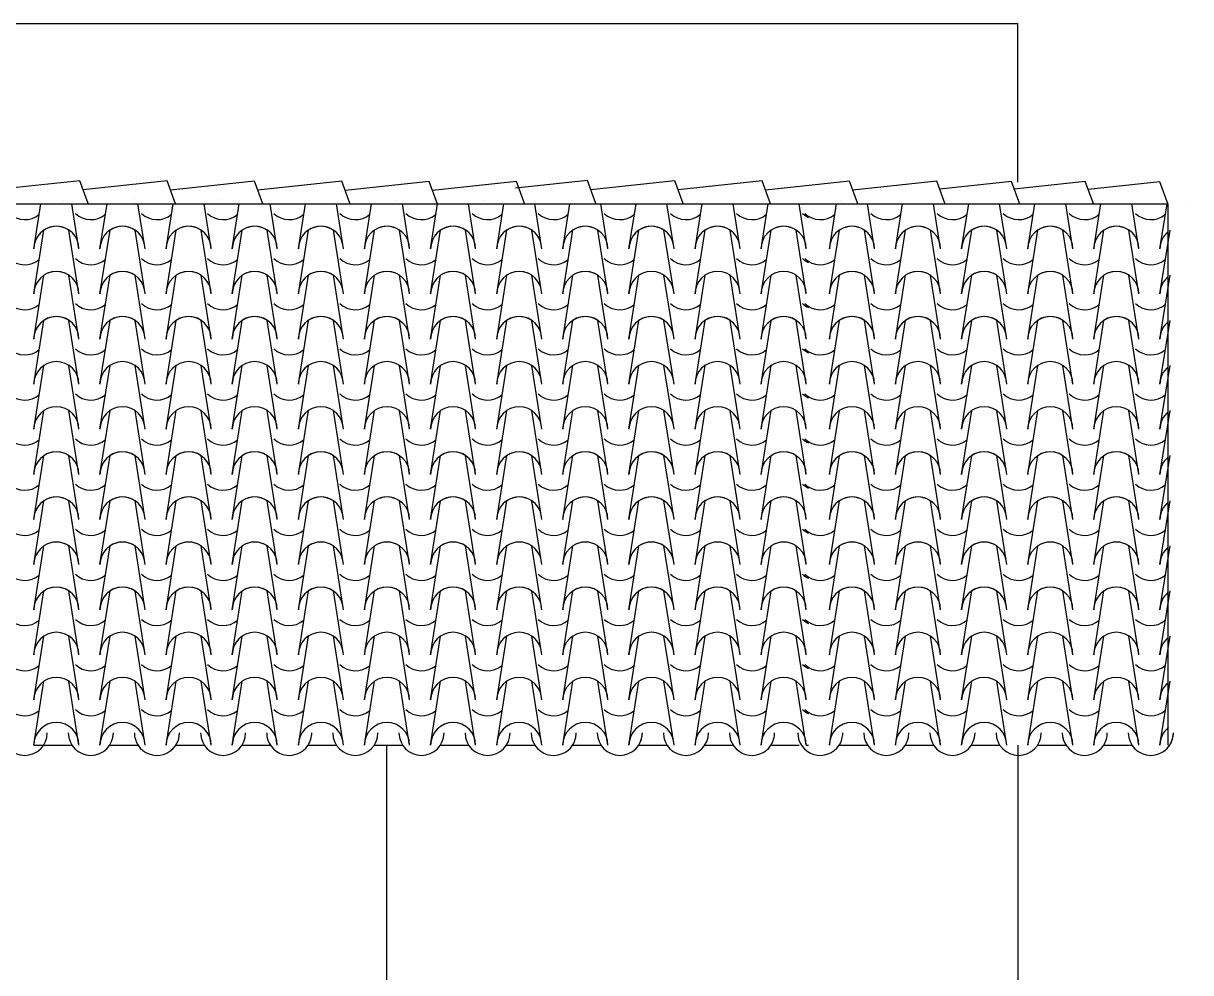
# Model space of a CAD drawing. Header units: millimetres. Extents: x 237 to 339, y 16 to 52.
# Drawn here: x 325.862 to 329.745, y 47.814 to 50.971 of the extents above; entities that cross this region are included whole.
import ezdxf

# ---------------------------------------------------------------- set-up
doc = ezdxf.new("R2010")
doc.units = ezdxf.units.MM
doc.header["$LTSCALE"] = 0.6
doc.header["$MEASUREMENT"] = 0
for name, color, linetype in [('0.3', 3, 'Continuous'), ('02', 2, 'Continuous'), ('COBERTURA', 32, 'Continuous')]:
    doc.layers.add(name, color=color, linetype=linetype)

msp = doc.modelspace()

# ---------------------------------------------------------------- linework, layer by layer
at = {"layer": '0.3', "lineweight": -3}
for p, q in [((327.0704, 48.5703), (327.0704, 45.4703)), ((329.1704, 48.5703), (329.1704, 45.4703))]:
    msp.add_line(p, q, dxfattribs=at)
at = {"layer": '02', "lineweight": -3}
for p, q in [((322.4204, 50.9706), (329.1704, 50.9706)), ((329.1704, 50.4427), (329.1704, 50.9706)), ((318.4204, 50.3706), (329.6704, 50.3706)), ((329.6704, 48.5703), (329.6704, 50.3706)), ((325.8974, 48.5706), (326.0241, 48.5706)), ((326.1499, 48.5706), (326.244, 48.5706)), ((326.3698, 48.5706), (326.464, 48.5706)), ((326.5898, 48.5706), (326.6839, 48.5706)), ((326.8097, 48.5706), (326.9038, 48.5706)), ((327.0296, 48.5706), (327.1237, 48.5706)), ((327.2495, 48.5706), (327.3436, 48.5706)), ((327.4694, 48.5706), (327.5635, 48.5706)), ((327.6893, 48.5706), (327.7834, 48.5706)), ((327.9092, 48.5706), (328.0033, 48.5706)), ((328.1291, 48.5706), (328.2233, 48.5706)), ((328.1291, 48.5706), (328.2233, 48.5706)), ((328.349, 48.5706), (328.4432, 48.5706)), ((328.349, 48.5706), (328.4432, 48.5706)), ((328.4664, 48.5706), (328.4735, 48.5706)), ((328.576, 48.5706), (328.6702, 48.5706)), ((328.796, 48.5706), (328.8901, 48.5706)), ((329.0159, 48.5706), (329.11, 48.5706)), ((329.2358, 48.5706), (329.3299, 48.5706)), ((329.4557, 48.5706), (329.5498, 48.5706))]:
    msp.add_line(p, q, dxfattribs=at)
at = {"layer": 'COBERTURA', "lineweight": -3}
for p, q in [((326.0505, 50.4472), (325.7711, 50.4174)), ((326.0783, 50.3711), (326.0505, 50.4472)), ((326.3409, 50.4466), (326.0615, 50.4169)), ((326.3687, 50.3706), (326.3409, 50.4466)), ((326.6313, 50.4461), (326.352, 50.4163)), ((326.6592, 50.37), (326.6313, 50.4461)), ((326.9218, 50.4455), (326.6424, 50.4158)), ((326.9496, 50.3695), (326.9218, 50.4455)), ((327.2122, 50.445), (326.9328, 50.4152)), ((327.24, 50.3689), (327.2122, 50.445)), ((327.5026, 50.4444), (327.2233, 50.4147)), ((327.7392, 50.4477), (327.499, 50.4221)), ((327.5305, 50.3684), (327.5026, 50.4444)), ((327.7671, 50.3717), (327.7392, 50.4477)), ((328.0297, 50.4472), (327.7503, 50.4174)), ((328.0575, 50.3711), (328.0297, 50.4472)), ((328.3201, 50.4466), (328.0407, 50.4169)), ((328.3479, 50.3706), (328.3201, 50.4466)), ((328.6105, 50.4461), (328.3312, 50.4163)), ((328.6384, 50.37), (328.6105, 50.4461)), ((328.901, 50.4455), (328.6216, 50.4158)), ((328.9288, 50.3695), (328.901, 50.4455)), ((329.1486, 50.445), (328.9104, 50.4196)), ((329.1765, 50.3689), (329.1486, 50.445)), ((329.3947, 50.4444), (329.1581, 50.4192)), ((329.4226, 50.3684), (329.3947, 50.4444)), ((329.6426, 50.4439), (329.4042, 50.4185)), ((329.6704, 50.3678), (329.6426, 50.4439)), ((325.8974, 50.2206), (325.921, 50.3706)), ((325.8974, 50.2206), (325.921, 50.3706)), ((325.9956, 50.3805), (325.9956, 50.3805)), ((325.9994, 50.37), (325.9992, 50.3706)), ((326.0474, 50.2206), (326.0238, 50.3706)), ((326.1173, 50.2206), (326.1409, 50.3706)), ((326.2322, 50.3837), (326.2322, 50.3837)), ((326.2372, 50.37), (326.237, 50.3706)), ((326.2673, 50.2206), (326.2437, 50.3706)), ((326.3372, 50.2206), (326.3608, 50.3706)), ((326.4872, 50.2206), (326.4636, 50.3706)), ((326.5226, 50.3832), (326.5226, 50.3832)), ((326.5275, 50.37), (326.5273, 50.3706)), ((326.5572, 50.2206), (326.5808, 50.3706)), ((326.7072, 50.2206), (326.6835, 50.3706)), ((326.7771, 50.2206), (326.8007, 50.3706)), ((326.8131, 50.3826), (326.8131, 50.3826)), ((326.8177, 50.37), (326.8175, 50.3706)), ((326.9271, 50.2206), (326.9035, 50.3706)), ((326.997, 50.2206), (327.0206, 50.3706)), ((327.1035, 50.3821), (327.1035, 50.3821)), ((327.1079, 50.37), (327.1077, 50.3706)), ((327.147, 50.2206), (327.1234, 50.3706)), ((327.2169, 50.2206), (327.2405, 50.3706)), ((327.3669, 50.2206), (327.3433, 50.3706)), ((327.3939, 50.3816), (327.3939, 50.3816)), ((327.3982, 50.37), (327.398, 50.3706)), ((327.4368, 50.2206), (327.4604, 50.3706)), ((327.5868, 50.2206), (327.5632, 50.3706)), ((327.6567, 50.2206), (327.6803, 50.3706)), ((327.6844, 50.381), (327.6844, 50.381)), ((327.6884, 50.37), (327.6882, 50.3706)), ((327.8067, 50.2206), (327.7831, 50.3706)), ((327.8766, 50.2206), (327.9002, 50.3706)), ((327.8766, 50.2206), (327.9002, 50.3706)), ((327.9786, 50.37), (327.9784, 50.3706)), ((328.0266, 50.2206), (328.003, 50.3706)), ((328.0965, 50.2206), (328.1201, 50.3706)), ((328.2465, 50.2206), (328.2229, 50.3706)), ((328.2693, 50.3689), (328.2687, 50.3706)), ((328.3164, 50.2206), (328.34, 50.3706)), ((328.4664, 50.2206), (328.4428, 50.3706)), ((328.5434, 50.2206), (328.567, 50.3706)), ((328.5795, 50.3826), (328.5795, 50.3826)), ((328.5841, 50.37), (328.5839, 50.3706)), ((328.6934, 50.2206), (328.6698, 50.3706)), ((328.7633, 50.2206), (328.787, 50.3706)), ((328.9133, 50.2206), (328.8897, 50.3706)), ((328.9833, 50.2206), (329.0069, 50.3706)), ((329.1333, 50.2206), (329.1096, 50.3706)), ((329.2032, 50.2206), (329.2268, 50.3706)), ((329.3532, 50.2206), (329.3296, 50.3706)), ((329.4231, 50.2206), (329.4467, 50.3706)), ((329.4508, 50.381), (329.4508, 50.381)), ((329.4548, 50.37), (329.4546, 50.3706)), ((329.5731, 50.2206), (329.5495, 50.3706)), ((329.643, 50.2206), (329.6666, 50.3706)), ((329.643, 50.2206), (329.6666, 50.3706)), ((329.745, 50.37), (329.7448, 50.3706)), ((325.8974, 50.0706), (325.9309, 50.283)), ((325.8974, 50.0706), (325.9309, 50.283)), ((326.0474, 50.0706), (326.014, 50.283)), ((326.1173, 50.0706), (326.1508, 50.283)), ((326.2673, 50.0706), (326.2339, 50.283)), ((326.3372, 50.0706), (326.3707, 50.283)), ((326.4872, 50.0706), (326.4538, 50.283)), ((326.5572, 50.0706), (326.5906, 50.283)), ((326.7072, 50.0706), (326.6737, 50.283)), ((326.7771, 50.0706), (326.8105, 50.283)), ((326.9271, 50.0706), (326.8936, 50.283)), ((326.997, 50.0706), (327.0304, 50.283)), ((327.147, 50.0706), (327.1135, 50.283)), ((327.2169, 50.0706), (327.2503, 50.283)), ((327.3669, 50.0706), (327.3335, 50.283)), ((327.4368, 50.0706), (327.4702, 50.283)), ((327.5868, 50.0706), (327.5534, 50.283)), ((327.6567, 50.0706), (327.6901, 50.283)), ((327.8067, 50.0706), (327.7733, 50.283)), ((327.8766, 50.0706), (327.9101, 50.283)), ((327.8766, 50.0706), (327.9101, 50.283)), ((328.0266, 50.0706), (327.9932, 50.283)), ((328.0965, 50.0706), (328.13, 50.283)), ((328.2465, 50.0706), (328.2131, 50.283)), ((328.3164, 50.0706), (328.3499, 50.283)), ((328.4664, 50.0706), (328.433, 50.283)), ((328.5434, 50.0706), (328.5769, 50.283)), ((328.6934, 50.0706), (328.66, 50.283)), ((328.7633, 50.0706), (328.7968, 50.283)), ((328.9133, 50.0706), (328.8799, 50.283)), ((328.9833, 50.0706), (329.0167, 50.283)), ((329.1333, 50.0706), (329.0998, 50.283)), ((329.2032, 50.0706), (329.2366, 50.283)), ((329.3532, 50.0706), (329.3197, 50.283)), ((329.4231, 50.0706), (329.4565, 50.283)), ((329.5731, 50.0706), (329.5396, 50.283)), ((329.643, 50.0706), (329.6764, 50.283)), ((329.643, 50.0706), (329.6764, 50.283)), ((325.8974, 49.9206), (325.9309, 50.133)), ((325.8974, 49.9206), (325.9309, 50.133)), ((326.0474, 49.9206), (326.014, 50.133)), ((326.1173, 49.9206), (326.1508, 50.133)), ((326.2673, 49.9206), (326.2339, 50.133)), ((326.3372, 49.9206), (326.3707, 50.133)), ((326.4872, 49.9206), (326.4538, 50.133)), ((326.5572, 49.9206), (326.5906, 50.133)), ((326.7072, 49.9206), (326.6737, 50.133)), ((326.7771, 49.9206), (326.8105, 50.133)), ((326.9271, 49.9206), (326.8936, 50.133)), ((326.997, 49.9206), (327.0304, 50.133)), ((327.147, 49.9206), (327.1135, 50.133)), ((327.2169, 49.9206), (327.2503, 50.133)), ((327.3669, 49.9206), (327.3335, 50.133)), ((327.4368, 49.9206), (327.4702, 50.133)), ((327.5868, 49.9206), (327.5534, 50.133)), ((327.6567, 49.9206), (327.6901, 50.133)), ((327.8067, 49.9206), (327.7733, 50.133)), ((327.8766, 49.9206), (327.9101, 50.133)), ((327.8766, 49.9206), (327.9101, 50.133)), ((328.0266, 49.9206), (327.9932, 50.133)), ((328.0965, 49.9206), (328.13, 50.133)), ((328.2465, 49.9206), (328.2131, 50.133)), ((328.3164, 49.9206), (328.3499, 50.133)), ((328.4664, 49.9206), (328.433, 50.133)), ((328.5434, 49.9206), (328.5769, 50.133)), ((328.6934, 49.9206), (328.66, 50.133)), ((328.7633, 49.9206), (328.7968, 50.133)), ((328.9133, 49.9206), (328.8799, 50.133)), ((328.9833, 49.9206), (329.0167, 50.133)), ((329.1333, 49.9206), (329.0998, 50.133)), ((329.2032, 49.9206), (329.2366, 50.133)), ((329.3532, 49.9206), (329.3197, 50.133)), ((329.4231, 49.9206), (329.4565, 50.133)), ((329.5731, 49.9206), (329.5396, 50.133)), ((329.643, 49.9206), (329.6764, 50.133)), ((329.643, 49.9206), (329.6764, 50.133)), ((325.8974, 49.7706), (325.9309, 49.983)), ((325.8974, 49.7706), (325.9309, 49.983)), ((326.0474, 49.7706), (326.014, 49.983)), ((326.1173, 49.7706), (326.1508, 49.983)), ((326.2673, 49.7706), (326.2339, 49.983)), ((326.3372, 49.7706), (326.3707, 49.983)), ((326.4872, 49.7706), (326.4538, 49.983)), ((326.5572, 49.7706), (326.5906, 49.983)), ((326.7072, 49.7706), (326.6737, 49.983)), ((326.7771, 49.7706), (326.8105, 49.983)), ((326.9271, 49.7706), (326.8936, 49.983)), ((326.997, 49.7706), (327.0304, 49.983)), ((327.147, 49.7706), (327.1135, 49.983)), ((327.2169, 49.7706), (327.2503, 49.983)), ((327.3669, 49.7706), (327.3335, 49.983)), ((327.4368, 49.7706), (327.4702, 49.983)), ((327.5868, 49.7706), (327.5534, 49.983)), ((327.6567, 49.7706), (327.6901, 49.983)), ((327.8067, 49.7706), (327.7733, 49.983)), ((327.8766, 49.7706), (327.9101, 49.983)), ((327.8766, 49.7706), (327.9101, 49.983)), ((328.0266, 49.7706), (327.9932, 49.983)), ((328.0965, 49.7706), (328.13, 49.983)), ((328.2465, 49.7706), (328.2131, 49.983)), ((328.3164, 49.7706), (328.3499, 49.983)), ((328.4664, 49.7706), (328.433, 49.983)), ((328.5434, 49.7706), (328.5769, 49.983)), ((328.6934, 49.7706), (328.66, 49.983)), ((328.7633, 49.7706), (328.7968, 49.983)), ((328.9133, 49.7706), (328.8799, 49.983)), ((328.9833, 49.7706), (329.0167, 49.983)), ((329.1333, 49.7706), (329.0998, 49.983)), ((329.2032, 49.7706), (329.2366, 49.983)), ((329.3532, 49.7706), (329.3197, 49.983)), ((329.4231, 49.7706), (329.4565, 49.983)), ((329.5731, 49.7706), (329.5396, 49.983)), ((329.643, 49.7706), (329.6764, 49.983)), ((329.643, 49.7706), (329.6764, 49.983)), ((325.8974, 49.6206), (325.9309, 49.833)), ((325.8974, 49.6206), (325.9309, 49.833)), ((326.0474, 49.6206), (326.014, 49.833)), ((326.1173, 49.6206), (326.1508, 49.833)), ((326.2673, 49.6206), (326.2339, 49.833)), ((326.3372, 49.6206), (326.3707, 49.833)), ((326.4872, 49.6206), (326.4538, 49.833)), ((326.5572, 49.6206), (326.5906, 49.833)), ((326.7072, 49.6206), (326.6737, 49.833)), ((326.7771, 49.6206), (326.8105, 49.833)), ((326.9271, 49.6206), (326.8936, 49.833)), ((326.997, 49.6206), (327.0304, 49.833)), ((327.147, 49.6206), (327.1135, 49.833)), ((327.2169, 49.6206), (327.2503, 49.833)), ((327.3669, 49.6206), (327.3335, 49.833)), ((327.4368, 49.6206), (327.4702, 49.833)), ((327.5868, 49.6206), (327.5534, 49.833)), ((327.6567, 49.6206), (327.6901, 49.833)), ((327.8067, 49.6206), (327.7733, 49.833)), ((327.8766, 49.6206), (327.9101, 49.833)), ((327.8766, 49.6206), (327.9101, 49.833)), ((328.0266, 49.6206), (327.9932, 49.833)), ((328.0965, 49.6206), (328.13, 49.833)), ((328.2465, 49.6206), (328.2131, 49.833)), ((328.3164, 49.6206), (328.3499, 49.833)), ((328.4664, 49.6206), (328.433, 49.833)), ((328.5434, 49.6206), (328.5769, 49.833)), ((328.6934, 49.6206), (328.66, 49.833)), ((328.7633, 49.6206), (328.7968, 49.833)), ((328.9133, 49.6206), (328.8799, 49.833)), ((328.9833, 49.6206), (329.0167, 49.833)), ((329.1333, 49.6206), (329.0998, 49.833)), ((329.2032, 49.6206), (329.2366, 49.833)), ((329.3532, 49.6206), (329.3197, 49.833)), ((329.4231, 49.6206), (329.4565, 49.833)), ((329.5731, 49.6206), (329.5396, 49.833)), ((329.643, 49.6206), (329.6764, 49.833)), ((329.643, 49.6206), (329.6764, 49.833)), ((325.8974, 49.4706), (325.9309, 49.683)), ((325.8974, 49.4706), (325.9309, 49.683)), ((326.0474, 49.4706), (326.014, 49.683)), ((326.1173, 49.4706), (326.1508, 49.683)), ((326.2673, 49.4706), (326.2339, 49.683)), ((326.3372, 49.4706), (326.3707, 49.683)), ((326.4872, 49.4706), (326.4538, 49.683)), ((326.5572, 49.4706), (326.5906, 49.683)), ((326.7072, 49.4706), (326.6737, 49.683)), ((326.7771, 49.4706), (326.8105, 49.683)), ((326.9271, 49.4706), (326.8936, 49.683)), ((326.997, 49.4706), (327.0304, 49.683)), ((327.147, 49.4706), (327.1135, 49.683)), ((327.2169, 49.4706), (327.2503, 49.683)), ((327.3669, 49.4706), (327.3335, 49.683)), ((327.4368, 49.4706), (327.4702, 49.683)), ((327.5868, 49.4706), (327.5534, 49.683)), ((327.6567, 49.4706), (327.6901, 49.683)), ((327.8067, 49.4706), (327.7733, 49.683)), ((327.8766, 49.4706), (327.9101, 49.683)), ((327.8766, 49.4706), (327.9101, 49.683)), ((328.0266, 49.4706), (327.9932, 49.683)), ((328.0965, 49.4706), (328.13, 49.683)), ((328.2465, 49.4706), (328.2131, 49.683)), ((328.3164, 49.4706), (328.3499, 49.683)), ((328.4664, 49.4706), (328.433, 49.683)), ((328.5434, 49.4706), (328.5769, 49.683)), ((328.6934, 49.4706), (328.66, 49.683)), ((328.7633, 49.4706), (328.7968, 49.683)), ((328.9133, 49.4706), (328.8799, 49.683)), ((328.9833, 49.4706), (329.0167, 49.683)), ((329.1333, 49.4706), (329.0998, 49.683)), ((329.2032, 49.4706), (329.2366, 49.683)), ((329.3532, 49.4706), (329.3197, 49.683)), ((329.4231, 49.4706), (329.4565, 49.683)), ((329.5731, 49.4706), (329.5396, 49.683)), ((329.643, 49.4706), (329.6764, 49.683)), ((329.643, 49.4706), (329.6764, 49.683)), ((325.8974, 49.3206), (325.9309, 49.533)), ((325.8974, 49.3206), (325.9309, 49.533)), ((326.0474, 49.3206), (326.014, 49.533)), ((326.1173, 49.3206), (326.1508, 49.533)), ((326.2673, 49.3206), (326.2339, 49.533)), ((326.3372, 49.3206), (326.3707, 49.533)), ((326.4872, 49.3206), (326.4538, 49.533)), ((326.5572, 49.3206), (326.5906, 49.533)), ((326.7072, 49.3206), (326.6737, 49.533)), ((326.7771, 49.3206), (326.8105, 49.533)), ((326.9271, 49.3206), (326.8936, 49.533)), ((326.997, 49.3206), (327.0304, 49.533)), ((327.147, 49.3206), (327.1135, 49.533)), ((327.2169, 49.3206), (327.2503, 49.533)), ((327.3669, 49.3206), (327.3335, 49.533)), ((327.4368, 49.3206), (327.4702, 49.533)), ((327.5868, 49.3206), (327.5534, 49.533)), ((327.6567, 49.3206), (327.6901, 49.533)), ((327.8067, 49.3206), (327.7733, 49.533)), ((327.8766, 49.3206), (327.9101, 49.533)), ((327.8766, 49.3206), (327.9101, 49.533)), ((328.0266, 49.3206), (327.9932, 49.533)), ((328.0965, 49.3206), (328.13, 49.533)), ((328.2465, 49.3206), (328.2131, 49.533)), ((328.3164, 49.3206), (328.3499, 49.533)), ((328.4664, 49.3206), (328.433, 49.533)), ((328.5434, 49.3206), (328.5769, 49.533)), ((328.6934, 49.3206), (328.66, 49.533)), ((328.7633, 49.3206), (328.7968, 49.533)), ((328.9133, 49.3206), (328.8799, 49.533)), ((328.9833, 49.3206), (329.0167, 49.533)), ((329.1333, 49.3206), (329.0998, 49.533)), ((329.2032, 49.3206), (329.2366, 49.533)), ((329.3532, 49.3206), (329.3197, 49.533)), ((329.4231, 49.3206), (329.4565, 49.533)), ((329.5731, 49.3206), (329.5396, 49.533)), ((329.643, 49.3206), (329.6764, 49.533)), ((329.643, 49.3206), (329.6764, 49.533)), ((325.8974, 49.1706), (325.9309, 49.383)), ((325.8974, 49.1706), (325.9309, 49.383)), ((326.0474, 49.1706), (326.014, 49.383)), ((326.1173, 49.1706), (326.1508, 49.383)), ((326.2673, 49.1706), (326.2339, 49.383)), ((326.3372, 49.1706), (326.3707, 49.383)), ((326.4872, 49.1706), (326.4538, 49.383)), ((326.5572, 49.1706), (326.5906, 49.383)), ((326.7072, 49.1706), (326.6737, 49.383)), ((326.7771, 49.1706), (326.8105, 49.383)), ((326.9271, 49.1706), (326.8936, 49.383)), ((326.997, 49.1706), (327.0304, 49.383)), ((327.147, 49.1706), (327.1135, 49.383)), ((327.2169, 49.1706), (327.2503, 49.383)), ((327.3669, 49.1706), (327.3335, 49.383)), ((327.4368, 49.1706), (327.4702, 49.383)), ((327.5868, 49.1706), (327.5534, 49.383)), ((327.6567, 49.1706), (327.6901, 49.383)), ((327.8067, 49.1706), (327.7733, 49.383)), ((327.8766, 49.1706), (327.9101, 49.383)), ((327.8766, 49.1706), (327.9101, 49.383)), ((328.0266, 49.1706), (327.9932, 49.383)), ((328.0965, 49.1706), (328.13, 49.383)), ((328.2465, 49.1706), (328.2131, 49.383)), ((328.3164, 49.1706), (328.3499, 49.383)), ((328.4664, 49.1706), (328.433, 49.383)), ((328.5434, 49.1706), (328.5769, 49.383)), ((328.6934, 49.1706), (328.66, 49.383)), ((328.7633, 49.1706), (328.7968, 49.383)), ((328.9133, 49.1706), (328.8799, 49.383)), ((328.9833, 49.1706), (329.0167, 49.383)), ((329.1333, 49.1706), (329.0998, 49.383)), ((329.2032, 49.1706), (329.2366, 49.383)), ((329.3532, 49.1706), (329.3197, 49.383)), ((329.4231, 49.1706), (329.4565, 49.383)), ((329.5731, 49.1706), (329.5396, 49.383)), ((329.643, 49.1706), (329.6764, 49.383)), ((329.643, 49.1706), (329.6764, 49.383)), ((325.8974, 49.0206), (325.9309, 49.233)), ((325.8974, 49.0206), (325.9309, 49.233)), ((326.0474, 49.0206), (326.014, 49.233)), ((326.1173, 49.0206), (326.1508, 49.233)), ((326.2673, 49.0206), (326.2339, 49.233)), ((326.3372, 49.0206), (326.3707, 49.233)), ((326.4872, 49.0206), (326.4538, 49.233)), ((326.5572, 49.0206), (326.5906, 49.233)), ((326.7072, 49.0206), (326.6737, 49.233)), ((326.7771, 49.0206), (326.8105, 49.233)), ((326.9271, 49.0206), (326.8936, 49.233)), ((326.997, 49.0206), (327.0304, 49.233)), ((327.147, 49.0206), (327.1135, 49.233)), ((327.2169, 49.0206), (327.2503, 49.233)), ((327.3669, 49.0206), (327.3335, 49.233)), ((327.4368, 49.0206), (327.4702, 49.233)), ((327.5868, 49.0206), (327.5534, 49.233)), ((327.6567, 49.0206), (327.6901, 49.233)), ((327.8067, 49.0206), (327.7733, 49.233)), ((327.8766, 49.0206), (327.9101, 49.233)), ((327.8766, 49.0206), (327.9101, 49.233)), ((328.0266, 49.0206), (327.9932, 49.233)), ((328.0965, 49.0206), (328.13, 49.233)), ((328.2465, 49.0206), (328.2131, 49.233)), ((328.3164, 49.0206), (328.3499, 49.233)), ((328.4664, 49.0206), (328.433, 49.233)), ((328.5434, 49.0206), (328.5769, 49.233)), ((328.6934, 49.0206), (328.66, 49.233)), ((328.7633, 49.0206), (328.7968, 49.233)), ((328.9133, 49.0206), (328.8799, 49.233)), ((328.9833, 49.0206), (329.0167, 49.233)), ((329.1333, 49.0206), (329.0998, 49.233)), ((329.2032, 49.0206), (329.2366, 49.233)), ((329.3532, 49.0206), (329.3197, 49.233)), ((329.4231, 49.0206), (329.4565, 49.233)), ((329.5731, 49.0206), (329.5396, 49.233)), ((329.643, 49.0206), (329.6764, 49.233)), ((329.643, 49.0206), (329.6764, 49.233)), ((325.8974, 48.8706), (325.9309, 49.083)), ((325.8974, 48.8706), (325.9309, 49.083)), ((326.0474, 48.8706), (326.014, 49.083)), ((326.1173, 48.8706), (326.1508, 49.083)), ((326.2673, 48.8706), (326.2339, 49.083)), ((326.3372, 48.8706), (326.3707, 49.083)), ((326.4872, 48.8706), (326.4538, 49.083)), ((326.5572, 48.8706), (326.5906, 49.083)), ((326.7072, 48.8706), (326.6737, 49.083)), ((326.7771, 48.8706), (326.8105, 49.083)), ((326.9271, 48.8706), (326.8936, 49.083)), ((326.997, 48.8706), (327.0304, 49.083)), ((327.147, 48.8706), (327.1135, 49.083)), ((327.2169, 48.8706), (327.2503, 49.083)), ((327.3669, 48.8706), (327.3335, 49.083)), ((327.4368, 48.8706), (327.4702, 49.083)), ((327.5868, 48.8706), (327.5534, 49.083)), ((327.6567, 48.8706), (327.6901, 49.083)), ((327.8067, 48.8706), (327.7733, 49.083)), ((327.8766, 48.8706), (327.9101, 49.083)), ((327.8766, 48.8706), (327.9101, 49.083)), ((328.0266, 48.8706), (327.9932, 49.083)), ((328.0965, 48.8706), (328.13, 49.083)), ((328.2465, 48.8706), (328.2131, 49.083)), ((328.3164, 48.8706), (328.3499, 49.083)), ((328.4664, 48.8706), (328.433, 49.083)), ((328.5434, 48.8706), (328.5769, 49.083)), ((328.6934, 48.8706), (328.66, 49.083)), ((328.7633, 48.8706), (328.7968, 49.083)), ((328.9133, 48.8706), (328.8799, 49.083)), ((328.9833, 48.8706), (329.0167, 49.083)), ((329.1333, 48.8706), (329.0998, 49.083)), ((329.2032, 48.8706), (329.2366, 49.083)), ((329.3532, 48.8706), (329.3197, 49.083)), ((329.4231, 48.8706), (329.4565, 49.083)), ((329.5731, 48.8706), (329.5396, 49.083)), ((329.643, 48.8706), (329.6764, 49.083)), ((329.643, 48.8706), (329.6764, 49.083)), ((325.8974, 48.7206), (325.9309, 48.933)), ((325.8974, 48.7206), (325.9309, 48.933)), ((326.0474, 48.7206), (326.014, 48.933)), ((326.1173, 48.7206), (326.1508, 48.933)), ((326.2673, 48.7206), (326.2339, 48.933)), ((326.3372, 48.7206), (326.3707, 48.933)), ((326.4872, 48.7206), (326.4538, 48.933)), ((326.5572, 48.7206), (326.5906, 48.933)), ((326.7072, 48.7206), (326.6737, 48.933)), ((326.7771, 48.7206), (326.8105, 48.933)), ((326.9271, 48.7206), (326.8936, 48.933)), ((326.997, 48.7206), (327.0304, 48.933)), ((327.147, 48.7206), (327.1135, 48.933)), ((327.2169, 48.7206), (327.2503, 48.933)), ((327.3669, 48.7206), (327.3335, 48.933)), ((327.4368, 48.7206), (327.4702, 48.933)), ((327.5868, 48.7206), (327.5534, 48.933)), ((327.6567, 48.7206), (327.6901, 48.933)), ((327.8067, 48.7206), (327.7733, 48.933)), ((327.8766, 48.7206), (327.9101, 48.933)), ((327.8766, 48.7206), (327.9101, 48.933)), ((328.0266, 48.7206), (327.9932, 48.933)), ((328.0965, 48.7206), (328.13, 48.933)), ((328.2465, 48.7206), (328.2131, 48.933)), ((328.3164, 48.7206), (328.3499, 48.933)), ((328.4664, 48.7206), (328.433, 48.933)), ((328.5434, 48.7206), (328.5769, 48.933)), ((328.6934, 48.7206), (328.66, 48.933)), ((328.7633, 48.7206), (328.7968, 48.933)), ((328.9133, 48.7206), (328.8799, 48.933)), ((328.9833, 48.7206), (329.0167, 48.933)), ((329.1333, 48.7206), (329.0998, 48.933)), ((329.2032, 48.7206), (329.2366, 48.933)), ((329.3532, 48.7206), (329.3197, 48.933)), ((329.4231, 48.7206), (329.4565, 48.933)), ((329.5731, 48.7206), (329.5396, 48.933)), ((329.643, 48.7206), (329.6764, 48.933)), ((329.643, 48.7206), (329.6764, 48.933)), ((325.8974, 48.5706), (325.9309, 48.783)), ((325.8974, 48.5706), (325.9309, 48.783)), ((326.0474, 48.5706), (326.014, 48.783)), ((326.1173, 48.5706), (326.1508, 48.783)), ((326.2673, 48.5706), (326.2339, 48.783)), ((326.3372, 48.5706), (326.3707, 48.783)), ((326.4872, 48.5706), (326.4538, 48.783)), ((326.5572, 48.5706), (326.5906, 48.783)), ((326.7072, 48.5706), (326.6737, 48.783)), ((326.7771, 48.5706), (326.8105, 48.783)), ((326.9271, 48.5706), (326.8936, 48.783)), ((326.997, 48.5706), (327.0304, 48.783)), ((327.147, 48.5706), (327.1135, 48.783)), ((327.2169, 48.5706), (327.2503, 48.783)), ((327.3669, 48.5706), (327.3335, 48.783)), ((327.4368, 48.5706), (327.4702, 48.783)), ((327.5868, 48.5706), (327.5534, 48.783)), ((327.6567, 48.5706), (327.6901, 48.783)), ((327.8067, 48.5706), (327.7733, 48.783)), ((327.8766, 48.5706), (327.9101, 48.783)), ((327.8766, 48.5706), (327.9101, 48.783)), ((328.0266, 48.5706), (327.9932, 48.783)), ((328.0965, 48.5706), (328.13, 48.783)), ((328.2465, 48.5706), (328.2131, 48.783)), ((328.3164, 48.5706), (328.3499, 48.783)), ((328.4664, 48.5706), (328.433, 48.783)), ((328.5434, 48.5706), (328.5769, 48.783)), ((328.6934, 48.5706), (328.66, 48.783)), ((328.7633, 48.5706), (328.7968, 48.783)), ((328.9133, 48.5706), (328.8799, 48.783)), ((328.9833, 48.5706), (329.0167, 48.783)), ((329.1333, 48.5706), (329.0998, 48.783)), ((329.2032, 48.5706), (329.2366, 48.783)), ((329.3532, 48.5706), (329.3197, 48.783)), ((329.4231, 48.5706), (329.4565, 48.783)), ((329.5731, 48.5706), (329.5396, 48.783)), ((329.643, 48.5706), (329.6764, 48.783)), ((329.643, 48.5706), (329.6764, 48.783))]:
    msp.add_line(p, q, dxfattribs=at)
for centre, start, end in [((325.8671, 50.393), 226.5369, 310.2081), ((326.087, 50.393), 226.5369, 310.2081), ((326.3069, 50.393), 226.5369, 310.2081), ((326.5269, 50.393), 226.5369, 310.2081), ((326.7468, 50.393), 226.5369, 310.2081), ((326.9667, 50.393), 226.5369, 310.2081), ((327.1866, 50.393), 226.5369, 310.2081), ((327.4065, 50.393), 226.5369, 310.2081), ((327.6264, 50.393), 226.5369, 310.2081), ((327.8463, 50.393), 226.5369, 310.2081), ((328.0662, 50.393), 226.5369, 310.2081), ((328.2861, 50.393), 226.5369, 310.2081), ((328.5061, 50.393), 226.5369, 244.288), ((328.5131, 50.393), 226.5369, 310.2081), ((328.7331, 50.393), 226.5369, 310.2081), ((328.953, 50.393), 226.5369, 310.2081), ((329.1729, 50.393), 226.5369, 310.2081), ((329.3928, 50.393), 226.5369, 310.2081), ((329.6127, 50.393), 226.5369, 310.2081), ((325.9724, 50.2206), 0, 180), ((325.9724, 50.2206), 56.343, 123.657), ((326.1923, 50.2206), 0, 180), ((326.1923, 50.2206), 56.343, 123.657), ((326.4122, 50.2206), 0, 180), ((326.4122, 50.2206), 56.343, 123.657), ((326.6322, 50.2206), 0, 180), ((326.6322, 50.2206), 56.343, 123.657), ((326.8521, 50.2206), 0, 180), ((326.8521, 50.2206), 56.343, 123.657), ((327.072, 50.2206), 0, 180), ((327.072, 50.2206), 56.343, 123.657), ((327.2919, 50.2206), 0, 180), ((327.2919, 50.2206), 56.343, 123.657), ((327.5118, 50.2206), 0, 180), ((327.5118, 50.2206), 56.343, 123.657), ((327.7317, 50.2206), 0, 180), ((327.7317, 50.2206), 56.343, 123.657), ((327.9516, 50.2206), 0, 180), ((327.9516, 50.2206), 56.343, 123.657), ((328.1715, 50.2206), 0, 180), ((328.1715, 50.2206), 56.343, 123.657), ((328.3914, 50.2206), 0, 180), ((328.3914, 50.2206), 56.343, 123.657), ((328.6184, 50.2206), 0, 180), ((328.6184, 50.2206), 56.343, 123.657), ((328.8383, 50.2206), 0, 180), ((328.8383, 50.2206), 56.343, 123.657), ((329.0583, 50.2206), 0, 180), ((329.0583, 50.2206), 56.343, 123.657), ((329.2782, 50.2206), 0, 180), ((329.2782, 50.2206), 56.343, 123.657), ((329.4981, 50.2206), 0, 180), ((329.4981, 50.2206), 56.343, 123.657), ((329.718, 50.2206), 129.3521, 180), ((325.8671, 50.243), 226.5369, 310.2081), ((326.087, 50.243), 226.5369, 310.2081), ((326.3069, 50.243), 226.5369, 310.2081), ((326.5269, 50.243), 226.5369, 310.2081), ((326.7468, 50.243), 226.5369, 310.2081), ((326.9667, 50.243), 226.5369, 310.2081), ((327.1866, 50.243), 226.5369, 310.2081), ((327.4065, 50.243), 226.5369, 310.2081), ((327.6264, 50.243), 226.5369, 310.2081), ((327.8463, 50.243), 226.5369, 310.2081), ((328.0662, 50.243), 226.5369, 310.2081), ((328.2861, 50.243), 226.5369, 310.2081), ((328.5061, 50.243), 226.5369, 244.288), ((328.5131, 50.243), 226.5369, 310.2081), ((328.7331, 50.243), 226.5369, 310.2081), ((328.953, 50.243), 226.5369, 310.2081), ((329.1729, 50.243), 226.5369, 310.2081), ((329.3928, 50.243), 226.5369, 310.2081), ((329.6127, 50.243), 226.5369, 310.2081), ((325.9724, 50.0706), 0, 180), ((325.9724, 50.0706), 56.343, 123.657), ((326.1923, 50.0706), 0, 180), ((326.1923, 50.0706), 56.343, 123.657), ((326.4122, 50.0706), 0, 180), ((326.4122, 50.0706), 56.343, 123.657), ((326.6322, 50.0706), 0, 180), ((326.6322, 50.0706), 56.343, 123.657), ((326.8521, 50.0706), 0, 180), ((326.8521, 50.0706), 56.343, 123.657), ((327.072, 50.0706), 0, 180), ((327.072, 50.0706), 56.343, 123.657), ((327.2919, 50.0706), 0, 180), ((327.2919, 50.0706), 56.343, 123.657), ((327.5118, 50.0706), 0, 180), ((327.5118, 50.0706), 56.343, 123.657), ((327.7317, 50.0706), 0, 180), ((327.7317, 50.0706), 56.343, 123.657), ((327.9516, 50.0706), 0, 180), ((328.1715, 50.0706), 0, 180), ((328.3914, 50.0706), 0, 180), ((328.6184, 50.0706), 0, 180), ((328.6184, 50.0706), 56.343, 123.657), ((328.8383, 50.0706), 0, 180), ((328.8383, 50.0706), 56.343, 123.657), ((329.0583, 50.0706), 0, 180), ((329.0583, 50.0706), 56.343, 123.657), ((329.2782, 50.0706), 0, 180), ((329.2782, 50.0706), 56.343, 123.657), ((329.4981, 50.0706), 0, 180), ((329.4981, 50.0706), 56.343, 123.657), ((329.718, 50.0706), 129.3521, 180), ((325.8671, 50.093), 226.5369, 310.2081), ((326.087, 50.093), 226.5369, 310.2081), ((326.3069, 50.093), 226.5369, 310.2081), ((326.5269, 50.093), 226.5369, 310.2081), ((326.7468, 50.093), 226.5369, 310.2081), ((326.9667, 50.093), 226.5369, 310.2081), ((327.1866, 50.093), 226.5369, 310.2081), ((327.4065, 50.093), 226.5369, 310.2081), ((327.6264, 50.093), 226.5369, 310.2081), ((327.8463, 50.093), 226.5369, 310.2081), ((328.0662, 50.093), 226.5369, 310.2081), ((328.2861, 50.093), 226.5369, 310.2081), ((328.5061, 50.093), 226.5369, 244.288), ((328.5131, 50.093), 226.5369, 310.2081), ((328.7331, 50.093), 226.5369, 310.2081), ((328.953, 50.093), 226.5369, 310.2081), ((329.1729, 50.093), 226.5369, 310.2081), ((329.3928, 50.093), 226.5369, 310.2081), ((329.6127, 50.093), 226.5369, 310.2081), ((325.9724, 49.9206), 0, 180), ((325.9724, 49.9206), 56.343, 123.657), ((326.1923, 49.9206), 0, 180), ((326.1923, 49.9206), 56.343, 123.657), ((326.4122, 49.9206), 0, 180), ((326.4122, 49.9206), 56.343, 123.657), ((326.6322, 49.9206), 0, 180), ((326.6322, 49.9206), 56.343, 123.657), ((326.8521, 49.9206), 0, 180), ((326.8521, 49.9206), 56.343, 123.657), ((327.072, 49.9206), 0, 180), ((327.072, 49.9206), 56.343, 123.657), ((327.2919, 49.9206), 0, 180), ((327.2919, 49.9206), 56.343, 123.657), ((327.5118, 49.9206), 0, 180), ((327.5118, 49.9206), 56.343, 123.657), ((327.7317, 49.9206), 0, 180), ((327.7317, 49.9206), 56.343, 123.657), ((327.9516, 49.9206), 0, 180), ((327.9516, 49.9206), 56.343, 123.657), ((328.1715, 49.9206), 0, 180), ((328.1715, 49.9206), 56.343, 123.657), ((328.3914, 49.9206), 0, 180), ((328.3914, 49.9206), 56.343, 123.657), ((328.6184, 49.9206), 0, 180), ((328.6184, 49.9206), 56.343, 123.657), ((328.8383, 49.9206), 0, 180), ((328.8383, 49.9206), 56.343, 123.657), ((329.0583, 49.9206), 0, 180), ((329.0583, 49.9206), 56.343, 123.657), ((329.2782, 49.9206), 0, 180), ((329.2782, 49.9206), 56.343, 123.657), ((329.4981, 49.9206), 0, 180), ((329.4981, 49.9206), 56.343, 123.657), ((329.718, 49.9206), 129.3521, 180), ((325.8671, 49.943), 226.5369, 310.2081), ((326.087, 49.943), 226.5369, 310.2081), ((326.3069, 49.943), 226.5369, 310.2081), ((326.5269, 49.943), 226.5369, 310.2081), ((326.7468, 49.943), 226.5369, 310.2081), ((326.9667, 49.943), 226.5369, 310.2081), ((327.1866, 49.943), 226.5369, 310.2081), ((327.4065, 49.943), 226.5369, 310.2081), ((327.6264, 49.943), 226.5369, 310.2081), ((327.8463, 49.943), 226.5369, 310.2081), ((328.0662, 49.943), 226.5369, 310.2081), ((328.2861, 49.943), 226.5369, 310.2081), ((328.5061, 49.943), 226.5369, 244.288), ((328.5131, 49.943), 226.5369, 310.2081), ((328.7331, 49.943), 226.5369, 310.2081), ((328.953, 49.943), 226.5369, 310.2081), ((329.1729, 49.943), 226.5369, 310.2081), ((329.3928, 49.943), 226.5369, 310.2081), ((329.6127, 49.943), 226.5369, 310.2081), ((325.9724, 49.7706), 0, 180), ((326.1923, 49.7706), 0, 180), ((326.4122, 49.7706), 0, 180), ((326.6322, 49.7706), 0, 180), ((326.8521, 49.7706), 0, 180), ((327.072, 49.7706), 0, 180), ((327.2919, 49.7706), 0, 180), ((327.5118, 49.7706), 0, 180), ((327.7317, 49.7706), 0, 180), ((327.9516, 49.7706), 0, 180), ((328.1715, 49.7706), 0, 180), ((328.3914, 49.7706), 0, 180), ((328.6184, 49.7706), 0, 180), ((328.8383, 49.7706), 0, 180), ((329.0583, 49.7706), 0, 180), ((329.2782, 49.7706), 0, 180), ((329.4981, 49.7706), 0, 180), ((329.718, 49.7706), 129.3521, 180), ((325.8671, 49.793), 226.5369, 310.2081), ((326.087, 49.793), 226.5369, 310.2081), ((326.3069, 49.793), 226.5369, 310.2081), ((326.5269, 49.793), 226.5369, 310.2081), ((326.7468, 49.793), 226.5369, 310.2081), ((326.9667, 49.793), 226.5369, 310.2081), ((327.1866, 49.793), 226.5369, 310.2081), ((327.4065, 49.793), 226.5369, 310.2081), ((327.6264, 49.793), 226.5369, 310.2081), ((327.8463, 49.793), 226.5369, 310.2081), ((328.0662, 49.793), 226.5369, 310.2081), ((328.2861, 49.793), 226.5369, 310.2081), ((328.5061, 49.793), 226.5369, 244.288), ((328.5131, 49.793), 226.5369, 310.2081), ((328.7331, 49.793), 226.5369, 310.2081), ((328.953, 49.793), 226.5369, 310.2081), ((329.1729, 49.793), 226.5369, 310.2081), ((329.3928, 49.793), 226.5369, 310.2081), ((329.6127, 49.793), 226.5369, 310.2081), ((325.9724, 49.6206), 0, 180), ((326.1923, 49.6206), 0, 180), ((326.4122, 49.6206), 0, 180), ((326.6322, 49.6206), 0, 180), ((326.8521, 49.6206), 0, 180), ((327.072, 49.6206), 0, 180), ((327.2919, 49.6206), 0, 180), ((327.5118, 49.6206), 0, 180), ((327.7317, 49.6206), 0, 180), ((327.9516, 49.6206), 0, 180), ((328.1715, 49.6206), 0, 180), ((328.3914, 49.6206), 0, 180), ((328.6184, 49.6206), 0, 180), ((328.8383, 49.6206), 0, 180), ((329.0583, 49.6206), 0, 180), ((329.2782, 49.6206), 0, 180), ((329.4981, 49.6206), 0, 180), ((329.718, 49.6206), 129.3521, 180), ((325.8671, 49.643), 226.5369, 310.2081), ((326.087, 49.643), 226.5369, 310.2081), ((326.3069, 49.643), 226.5369, 310.2081), ((326.5269, 49.643), 226.5369, 310.2081), ((326.7468, 49.643), 226.5369, 310.2081), ((326.9667, 49.643), 226.5369, 310.2081), ((327.1866, 49.643), 226.5369, 310.2081), ((327.4065, 49.643), 226.5369, 310.2081), ((327.6264, 49.643), 226.5369, 310.2081), ((327.8463, 49.643), 226.5369, 310.2081), ((328.0662, 49.643), 226.5369, 310.2081), ((328.2861, 49.643), 226.5369, 310.2081), ((328.5061, 49.643), 226.5369, 244.288), ((328.5131, 49.643), 226.5369, 310.2081), ((328.7331, 49.643), 226.5369, 310.2081), ((328.953, 49.643), 226.5369, 310.2081), ((329.1729, 49.643), 226.5369, 310.2081), ((329.3928, 49.643), 226.5369, 310.2081), ((329.6127, 49.643), 226.5369, 310.2081), ((325.9724, 49.4706), 0, 180), ((325.9724, 49.4706), 56.343, 123.657), ((326.1923, 49.4706), 0, 180), ((326.1923, 49.4706), 56.343, 123.657), ((326.4122, 49.4706), 0, 180), ((326.4122, 49.4706), 56.343, 123.657), ((326.6322, 49.4706), 0, 180), ((326.6322, 49.4706), 56.343, 123.657), ((326.8521, 49.4706), 0, 180), ((326.8521, 49.4706), 56.343, 123.657), ((327.072, 49.4706), 0, 180), ((327.072, 49.4706), 56.343, 123.657), ((327.2919, 49.4706), 0, 180), ((327.2919, 49.4706), 56.343, 123.657), ((327.5118, 49.4706), 0, 180), ((327.5118, 49.4706), 56.343, 123.657), ((327.7317, 49.4706), 0, 180), ((327.7317, 49.4706), 56.343, 123.657), ((327.9516, 49.4706), 0, 180), ((327.9516, 49.4706), 56.343, 123.657), ((328.1715, 49.4706), 0, 180), ((328.1715, 49.4706), 56.343, 123.657), ((328.3914, 49.4706), 0, 180), ((328.3914, 49.4706), 56.343, 123.657), ((328.6184, 49.4706), 0, 180), ((328.6184, 49.4706), 56.343, 123.657), ((328.8383, 49.4706), 0, 180), ((328.8383, 49.4706), 56.343, 123.657), ((329.0583, 49.4706), 0, 180), ((329.0583, 49.4706), 56.343, 123.657), ((329.2782, 49.4706), 0, 180), ((329.2782, 49.4706), 56.343, 123.657), ((329.4981, 49.4706), 0, 180), ((329.4981, 49.4706), 56.343, 123.657), ((329.718, 49.4706), 129.3521, 180), ((325.8671, 49.493), 226.5369, 310.2081), ((326.087, 49.493), 226.5369, 310.2081), ((326.3069, 49.493), 226.5369, 310.2081), ((326.5269, 49.493), 226.5369, 310.2081), ((326.7468, 49.493), 226.5369, 310.2081), ((326.9667, 49.493), 226.5369, 310.2081), ((327.1866, 49.493), 226.5369, 310.2081), ((327.4065, 49.493), 226.5369, 310.2081), ((327.6264, 49.493), 226.5369, 310.2081), ((327.8463, 49.493), 226.5369, 310.2081), ((328.0662, 49.493), 226.5369, 310.2081), ((328.2861, 49.493), 226.5369, 310.2081), ((328.5061, 49.493), 226.5369, 244.288), ((328.5131, 49.493), 226.5369, 310.2081), ((328.7331, 49.493), 226.5369, 310.2081), ((328.953, 49.493), 226.5369, 310.2081), ((329.1729, 49.493), 226.5369, 310.2081), ((329.3928, 49.493), 226.5369, 310.2081), ((329.6127, 49.493), 226.5369, 310.2081), ((325.9724, 49.3206), 0, 180), ((325.9724, 49.3206), 56.343, 123.657), ((326.1923, 49.3206), 0, 180), ((326.1923, 49.3206), 56.343, 123.657), ((326.4122, 49.3206), 0, 180), ((326.4122, 49.3206), 56.343, 123.657), ((326.6322, 49.3206), 0, 180), ((326.6322, 49.3206), 56.343, 123.657), ((326.8521, 49.3206), 0, 180), ((326.8521, 49.3206), 56.343, 123.657), ((327.072, 49.3206), 0, 180), ((327.072, 49.3206), 56.343, 123.657), ((327.2919, 49.3206), 0, 180), ((327.2919, 49.3206), 56.343, 123.657), ((327.5118, 49.3206), 0, 180), ((327.5118, 49.3206), 56.343, 123.657), ((327.7317, 49.3206), 0, 180), ((327.7317, 49.3206), 56.343, 123.657), ((327.9516, 49.3206), 0, 180), ((327.9516, 49.3206), 56.343, 123.657), ((328.1715, 49.3206), 0, 180), ((328.1715, 49.3206), 56.343, 123.657), ((328.3914, 49.3206), 0, 180), ((328.3914, 49.3206), 56.343, 123.657), ((328.6184, 49.3206), 0, 180), ((328.6184, 49.3206), 56.343, 123.657), ((328.8383, 49.3206), 0, 180), ((328.8383, 49.3206), 56.343, 123.657), ((329.0583, 49.3206), 0, 180), ((329.0583, 49.3206), 56.343, 123.657), ((329.2782, 49.3206), 0, 180), ((329.2782, 49.3206), 56.343, 123.657), ((329.4981, 49.3206), 0, 180), ((329.4981, 49.3206), 56.343, 123.657), ((329.718, 49.3206), 129.3521, 180), ((325.8671, 49.343), 226.5369, 310.2081), ((326.087, 49.343), 226.5369, 310.2081), ((326.3069, 49.343), 226.5369, 310.2081), ((326.5269, 49.343), 226.5369, 310.2081), ((326.7468, 49.343), 226.5369, 310.2081), ((326.9667, 49.343), 226.5369, 310.2081), ((327.1866, 49.343), 226.5369, 310.2081), ((327.4065, 49.343), 226.5369, 310.2081), ((327.6264, 49.343), 226.5369, 310.2081), ((327.8463, 49.343), 226.5369, 310.2081), ((328.0662, 49.343), 226.5369, 310.2081), ((328.2861, 49.343), 226.5369, 310.2081), ((328.5061, 49.343), 226.5369, 244.288), ((328.5131, 49.343), 226.5369, 310.2081), ((328.7331, 49.343), 226.5369, 310.2081), ((328.953, 49.343), 226.5369, 310.2081), ((329.1729, 49.343), 226.5369, 310.2081), ((329.3928, 49.343), 226.5369, 310.2081), ((329.6127, 49.343), 226.5369, 310.2081), ((325.9724, 49.1706), 0, 180), ((325.9724, 49.1706), 56.343, 123.657), ((326.1923, 49.1706), 0, 180), ((326.1923, 49.1706), 56.343, 123.657), ((326.4122, 49.1706), 0, 180), ((326.4122, 49.1706), 56.343, 123.657), ((326.6322, 49.1706), 0, 180), ((326.6322, 49.1706), 56.343, 123.657), ((326.8521, 49.1706), 0, 180), ((326.8521, 49.1706), 56.343, 123.657), ((327.072, 49.1706), 0, 180), ((327.072, 49.1706), 56.343, 123.657), ((327.2919, 49.1706), 0, 180), ((327.2919, 49.1706), 56.343, 123.657), ((327.5118, 49.1706), 0, 180), ((327.5118, 49.1706), 56.343, 123.657), ((327.7317, 49.1706), 0, 180), ((327.7317, 49.1706), 56.343, 123.657), ((327.9516, 49.1706), 0, 180), ((327.9516, 49.1706), 56.343, 123.657), ((328.1715, 49.1706), 0, 180), ((328.1715, 49.1706), 56.343, 123.657), ((328.3914, 49.1706), 0, 180), ((328.3914, 49.1706), 56.343, 123.657), ((328.6184, 49.1706), 0, 180), ((328.6184, 49.1706), 56.343, 123.657), ((328.8383, 49.1706), 0, 180), ((328.8383, 49.1706), 56.343, 123.657), ((329.0583, 49.1706), 0, 180), ((329.0583, 49.1706), 56.343, 123.657), ((329.2782, 49.1706), 0, 180), ((329.2782, 49.1706), 56.343, 123.657), ((329.4981, 49.1706), 0, 180), ((329.4981, 49.1706), 56.343, 123.657), ((329.718, 49.1706), 129.3521, 180), ((325.8671, 49.193), 226.5369, 310.2081), ((326.087, 49.193), 226.5369, 310.2081), ((326.3069, 49.193), 226.5369, 310.2081), ((326.5269, 49.193), 226.5369, 310.2081), ((326.7468, 49.193), 226.5369, 310.2081), ((326.9667, 49.193), 226.5369, 310.2081), ((327.1866, 49.193), 226.5369, 310.2081), ((327.4065, 49.193), 226.5369, 310.2081), ((327.6264, 49.193), 226.5369, 310.2081), ((327.8463, 49.193), 226.5369, 310.2081), ((328.0662, 49.193), 226.5369, 310.2081), ((328.2861, 49.193), 226.5369, 310.2081), ((328.5061, 49.193), 226.5369, 244.288), ((328.5131, 49.193), 226.5369, 310.2081), ((328.7331, 49.193), 226.5369, 310.2081), ((328.953, 49.193), 226.5369, 310.2081), ((329.1729, 49.193), 226.5369, 310.2081), ((329.3928, 49.193), 226.5369, 310.2081), ((329.6127, 49.193), 226.5369, 310.2081), ((325.9724, 49.0206), 0, 180), ((325.9724, 49.0206), 56.343, 123.657), ((326.1923, 49.0206), 0, 180), ((326.1923, 49.0206), 56.343, 123.657), ((326.4122, 49.0206), 0, 180), ((326.4122, 49.0206), 56.343, 123.657), ((326.6322, 49.0206), 0, 180), ((326.6322, 49.0206), 56.343, 123.657), ((326.8521, 49.0206), 0, 180), ((326.8521, 49.0206), 56.343, 123.657), ((327.072, 49.0206), 0, 180), ((327.072, 49.0206), 56.343, 123.657), ((327.2919, 49.0206), 0, 180), ((327.2919, 49.0206), 56.343, 123.657), ((327.5118, 49.0206), 0, 180), ((327.5118, 49.0206), 56.343, 123.657), ((327.7317, 49.0206), 0, 180), ((327.7317, 49.0206), 56.343, 123.657), ((327.9516, 49.0206), 0, 180), ((327.9516, 49.0206), 56.343, 123.657), ((328.1715, 49.0206), 0, 180), ((328.1715, 49.0206), 56.343, 123.657), ((328.3914, 49.0206), 0, 180), ((328.3914, 49.0206), 56.343, 123.657), ((328.6184, 49.0206), 0, 180), ((328.6184, 49.0206), 56.343, 123.657), ((328.8383, 49.0206), 0, 180), ((328.8383, 49.0206), 56.343, 123.657), ((329.0583, 49.0206), 0, 180), ((329.0583, 49.0206), 56.343, 123.657), ((329.2782, 49.0206), 0, 180), ((329.2782, 49.0206), 56.343, 123.657), ((329.4981, 49.0206), 0, 180), ((329.4981, 49.0206), 56.343, 123.657), ((329.718, 49.0206), 129.3521, 180), ((325.8671, 49.043), 226.5369, 310.2081), ((326.087, 49.043), 226.5369, 310.2081), ((326.3069, 49.043), 226.5369, 310.2081), ((326.5269, 49.043), 226.5369, 310.2081), ((326.7468, 49.043), 226.5369, 310.2081), ((326.9667, 49.043), 226.5369, 310.2081), ((327.1866, 49.043), 226.5369, 310.2081), ((327.4065, 49.043), 226.5369, 310.2081), ((327.6264, 49.043), 226.5369, 310.2081), ((327.8463, 49.043), 226.5369, 310.2081), ((328.0662, 49.043), 226.5369, 310.2081), ((328.2861, 49.043), 226.5369, 310.2081), ((328.5061, 49.043), 226.5369, 244.288), ((328.5131, 49.043), 226.5369, 310.2081), ((328.7331, 49.043), 226.5369, 310.2081), ((328.953, 49.043), 226.5369, 310.2081), ((329.1729, 49.043), 226.5369, 310.2081), ((329.3928, 49.043), 226.5369, 310.2081), ((329.6127, 49.043), 226.5369, 310.2081), ((325.9724, 48.8706), 0, 180), ((326.1923, 48.8706), 0, 180), ((326.4122, 48.8706), 0, 180), ((326.6322, 48.8706), 0, 180), ((326.8521, 48.8706), 0, 180), ((327.072, 48.8706), 0, 180), ((327.2919, 48.8706), 0, 180), ((327.5118, 48.8706), 0, 180), ((327.7317, 48.8706), 0, 180), ((327.9516, 48.8706), 0, 180), ((328.1715, 48.8706), 0, 180), ((328.3914, 48.8706), 0, 180), ((328.6184, 48.8706), 0, 180), ((328.8383, 48.8706), 0, 180), ((329.0583, 48.8706), 0, 180), ((329.2782, 48.8706), 0, 180), ((329.4981, 48.8706), 0, 180), ((329.718, 48.8706), 129.3521, 180), ((325.8671, 48.893), 226.5369, 310.2081), ((326.087, 48.893), 226.5369, 310.2081), ((326.3069, 48.893), 226.5369, 310.2081), ((326.5269, 48.893), 226.5369, 310.2081), ((326.7468, 48.893), 226.5369, 310.2081), ((326.9667, 48.893), 226.5369, 310.2081), ((327.1866, 48.893), 226.5369, 310.2081), ((327.4065, 48.893), 226.5369, 310.2081), ((327.6264, 48.893), 226.5369, 310.2081), ((327.8463, 48.893), 226.5369, 310.2081), ((328.0662, 48.893), 226.5369, 310.2081), ((328.2861, 48.893), 226.5369, 310.2081), ((328.5061, 48.893), 226.5369, 244.288), ((328.5131, 48.893), 226.5369, 310.2081), ((328.7331, 48.893), 226.5369, 310.2081), ((328.953, 48.893), 226.5369, 310.2081), ((329.1729, 48.893), 226.5369, 310.2081), ((329.3928, 48.893), 226.5369, 310.2081), ((329.6127, 48.893), 226.5369, 310.2081), ((325.9724, 48.7206), 0, 180), ((326.1923, 48.7206), 0, 180), ((326.4122, 48.7206), 0, 180), ((326.6322, 48.7206), 0, 180), ((326.8521, 48.7206), 0, 180), ((327.072, 48.7206), 0, 180), ((327.2919, 48.7206), 0, 180), ((327.5118, 48.7206), 0, 180), ((327.7317, 48.7206), 0, 180), ((327.9516, 48.7206), 0, 180), ((328.1715, 48.7206), 0, 180), ((328.3914, 48.7206), 0, 180), ((328.6184, 48.7206), 0, 180), ((328.8383, 48.7206), 0, 180), ((329.0583, 48.7206), 0, 180), ((329.2782, 48.7206), 0, 180), ((329.4981, 48.7206), 0, 180), ((329.718, 48.7206), 129.3521, 180), ((325.8671, 48.743), 226.5369, 310.2081), ((326.087, 48.743), 226.5369, 310.2081), ((326.3069, 48.743), 226.5369, 310.2081), ((326.5269, 48.743), 226.5369, 310.2081), ((326.7468, 48.743), 226.5369, 310.2081), ((326.9667, 48.743), 226.5369, 310.2081), ((327.1866, 48.743), 226.5369, 310.2081), ((327.4065, 48.743), 226.5369, 310.2081), ((327.6264, 48.743), 226.5369, 310.2081), ((327.8463, 48.743), 226.5369, 310.2081), ((328.0662, 48.743), 226.5369, 310.2081), ((328.2861, 48.743), 226.5369, 310.2081), ((328.5061, 48.743), 226.5369, 244.288), ((328.5131, 48.743), 226.5369, 310.2081), ((328.7331, 48.743), 226.5369, 310.2081), ((328.953, 48.743), 226.5369, 310.2081), ((329.1729, 48.743), 226.5369, 310.2081), ((329.3928, 48.743), 226.5369, 310.2081), ((329.6127, 48.743), 226.5369, 310.2081), ((325.8671, 48.6114), 180, 0), ((325.9724, 48.5706), 0, 180), ((326.087, 48.6114), 180, 0), ((326.1923, 48.5706), 0, 180), ((326.3069, 48.6114), 180, 213.0025), ((326.3069, 48.6114), 213.0025, 0), ((326.4122, 48.5706), 0, 180), ((326.5269, 48.6114), 180, 0), ((326.6322, 48.5706), 0, 180), ((326.7468, 48.6114), 180, 326.9975), ((326.8521, 48.5706), 0, 180), ((326.7468, 48.6114), 326.9975, 0), ((326.9667, 48.6114), 180, 0), ((327.072, 48.5706), 0, 180), ((327.1866, 48.6114), 180, 0), ((327.2919, 48.5706), 0, 180), ((327.4065, 48.6114), 180, 0), ((327.5118, 48.5706), 0, 180), ((327.6264, 48.6114), 180, 326.9975), ((327.7317, 48.5706), 0, 180), ((327.6264, 48.6114), 326.9975, 0), ((327.8463, 48.6114), 180, 0), ((327.9516, 48.5706), 0, 180), ((327.8463, 48.6114), 326.9975, 0), ((328.0662, 48.6114), 180, 0), ((328.1715, 48.5706), 0, 180), ((328.2861, 48.6114), 180, 326.9975), ((328.3914, 48.5706), 0, 180), ((328.2861, 48.6114), 326.9975, 0), ((328.5131, 48.6114), 180, 326.9975), ((328.6184, 48.5706), 0, 180), ((328.5131, 48.6114), 326.9975, 0), ((328.7331, 48.6114), 180, 0), ((328.8383, 48.5706), 0, 180), ((328.953, 48.6114), 180, 0), ((329.0583, 48.5706), 0, 180), ((329.1729, 48.6114), 180, 0), ((329.2782, 48.5706), 0, 180), ((329.3928, 48.6114), 180, 326.9975), ((329.4981, 48.5706), 0, 180), ((329.3928, 48.6114), 326.9975, 0), ((329.6127, 48.6114), 180, 0), ((329.718, 48.5706), 129.3521, 180), ((329.6127, 48.6114), 326.9975, 0)]:
    msp.add_arc(centre, 0.075, start, end, dxfattribs=at)

doc.saveas('drawing.dxf')
